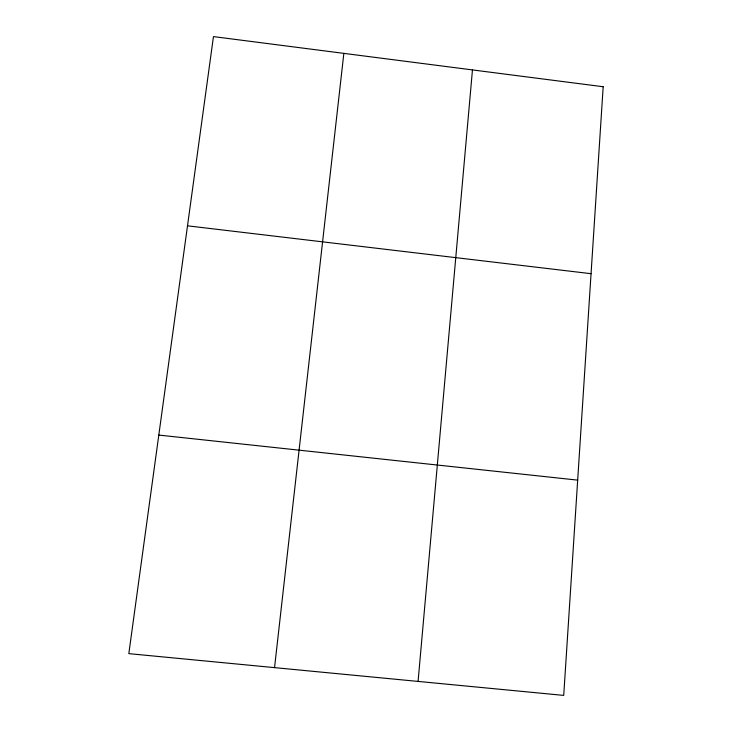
<?xml version="1.0" encoding="UTF-8"?>
<svg xmlns="http://www.w3.org/2000/svg" width="732" height="732" viewBox="0 0 732 732"><rect width="100%" height="100%" fill="white"/><g stroke="black" fill="none" stroke-linecap="round" stroke-linejoin="round"><path stroke-width="1.1" d="M418.082 681.41L472.46 69.915M274.546 667.63L343.848 53.372M158.807 435.073L577.676 480.128M187.511 225.822L591.053 273.686M603.177 86.733L563.722 695.4L128.823 653.639L213.46 36.6L603.177 86.733"/></g></svg>
